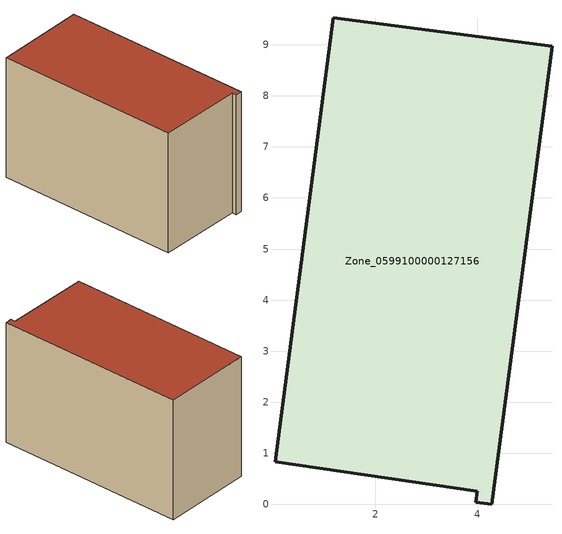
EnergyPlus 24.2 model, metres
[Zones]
Zone_0599100000127156
 floor ground (C_G): 3.96,0.04 4,0.25 0.04,0.83 1.18,9.53 5.46,8.97 4.28,0 z0
 wall outside (C_F): 4.28,0 5.46,8.97 1.18,9.53 0.04,0.83 4,0.25 3.96,0.04 4.28,0 z0:5.88
 roof outside (C_R): 4,0.25 3.96,0.04 4.28,0 5.46,8.97 1.18,9.53 0.04,0.83 z5.88
[BUILDING]
Pand.0599100000127156: North Axis=0; Terrain=City; Loads Convergence Tolerance Value=0.04; Temperature Convergence Tolerance Value=0.4; Solar Distribution=FullExterior; Maximum Number of Warmup Days=25; Minimum Number of Warmup Days=1
[Site:Location]
Rotterdam.The.Hague.AP_ZH_NLD Design_Conditions: Latitude=51.96; Longitude=4.45; Time Zone=1; Elevation=-4.5
[SITE:GROUNDTEMPERATURE:BUILDINGSURFACE]
18, 18, 18, 18, 18, 18, 18, 18, 18, 18, 18, 18
[MATERIAL] Thermal Absorptance=0.9; Solar Absorptance=0.7; Visible Absorptance=0.7
Name | Roughness | Thickness | Conductivity | Density | Specific Heat
G.TI.1946-1964 | MediumSmooth | 0.15 | 1 | 540 | 1210
F.TI.1946-1964 | Rough | 0.3 | 0.857143 | 1920 | 840
R.TI.1946-1964 | MediumRough | 0.2 | 0.277778 | 1500 | 1000
[CONSTRUCTION]
C_G: G.TI.1946-1964
C_F: F.TI.1946-1964
C_R: R.TI.1946-1964
[ZONE]
Zone_0599100000127156: Type=1; Multiplier=1; Ceiling Height=Autocalculate; Volume=Autocalculate; Floor Area=autocalculate; Part of Total Floor Area=Yes
[ZONEINFILTRATION:DESIGNFLOWRATE]
Infil_Zone_0599100000127156: Zone or ZoneList or Space or SpaceList=Zone_0599100000127156; Schedule=AlwaysOn; Design Flow Rate Calculation Method=Flow/Area; Flow Rate per Floor Area=0.003; Constant Term Coefficient=1; Temperature Term Coefficient=0; Velocity Term Coefficient=0; Velocity Squared Term Coefficient=0
[HVACTEMPLATE:ZONE:IDEALLOADSAIRSYSTEM]
Zone_0599100000127156: Maximum Heating Supply Air Temperature=50; Minimum Cooling Supply Air Temperature=13; Maximum Heating Supply Air Humidity Ratio=0.0156; Minimum Cooling Supply Air Humidity Ratio=0.0077; Heating Limit=NoLimit; Cooling Limit=NoLimit; Dehumidification Control Type=ConstantSensibleHeatRatio; Cooling Sensible Heat Ratio=0.7; Dehumidification Setpoint=60; Humidification Control Type=None; Humidification Setpoint=30; Outdoor Air Method=None; Outdoor Air Flow Rate per Person=0.00944; Outdoor Air Flow Rate per Zone Floor Area=0; Outdoor Air Flow Rate per Zone=0; Demand Controlled Ventilation Type=None; Outdoor Air Economizer Type=NoEconomizer; Heat Recovery Type=None; Sensible Heat Recovery Effectiveness=0.7; Latent Heat Recovery Effectiveness=0.65
[ZONECONTROL:THERMOSTAT]
ThermostatControl_Zone_0599100000127156: Zone or ZoneList=Zone_0599100000127156; Control Type Schedule=DualSetpointControlType; Control 1=Thermostat_Zone_0599100000127156; Temperature Difference Between Cutout And Setpoint=0
[THERMOSTATSETPOINT:DUALSETPOINT]
Thermostat_Zone_0599100000127156: Heating Setpoint Temperature Schedule=HeatingSetpoint_Zone_0599100000127156; Cooling Setpoint Temperature Schedule=CoolingSetpoint_Zone_0599100000127156
[SCHEDULE:COMPACT]
HeatingSetpoint_Zone_0599100000127156: Through: 12/31, For: AllDays, Until: 24:00, 21
CoolingSetpoint_Zone_0599100000127156: Through: 12/31, For: AllDays, Until: 24:00, 24
DualSetpointControlType: Through: 12/31, For: AllDays, Until: 24:00, 4
AlwaysOn: Through: 12/31, For: AllDays, Until: 24:00, 1
